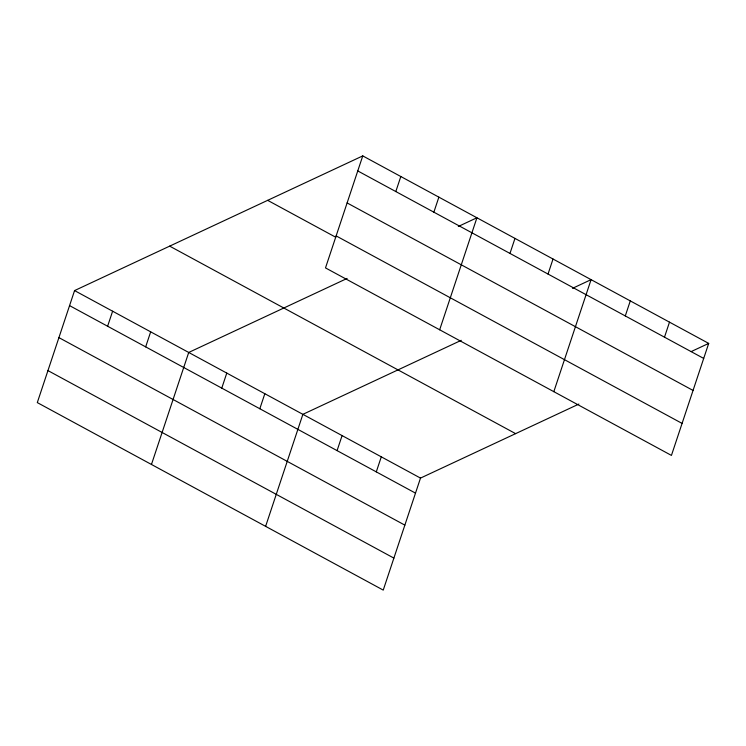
<?xml version="1.0" encoding="UTF-8"?>
<svg xmlns="http://www.w3.org/2000/svg" width="746" height="746" viewBox="0 0 746 746"><rect width="100%" height="100%" fill="white"/><g stroke="black" fill="none" stroke-linecap="round" stroke-linejoin="round"><path stroke-width="1.12" d="M362.761 155.895L325.498 267.907L671.437 455.414L708.7 343.402L362.761 155.895L74.563 290.586L37.3 402.598L383.239 590.105L420.502 478.093L578.887 404.071M107.611 326.244L112.618 311.213M145.666 346.871L150.673 331.839M151.457 464.478L188.719 352.457L347.114 278.435M221.776 388.125L226.775 373.084M259.822 408.752L264.83 393.711M265.613 526.359L302.876 414.338L461.27 340.316M395.818 191.554L400.816 176.522M337.08 450.621L342.088 435.589M433.864 212.181L438.872 197.14M376.292 471.873L381.29 456.841M439.664 329.788L476.927 217.767L458.314 226.467M509.975 253.435L514.973 238.394M548.03 274.052L553.028 259.021M553.821 391.669L591.084 279.647L572.471 288.348M625.288 315.931L630.286 300.899M664.49 337.183L669.498 322.151M691.122 351.608L708.7 343.402M357.763 170.927L703.702 358.434M347.114 202.931L693.053 390.438M336.148 235.904L682.086 423.411M267.655 200.338L335.756 237.247M169.668 246.133L515.607 433.64M74.563 290.586L420.502 478.093M69.564 305.618L415.494 493.125M58.915 337.621L404.854 525.128M47.949 370.594L393.879 558.101"/></g></svg>
